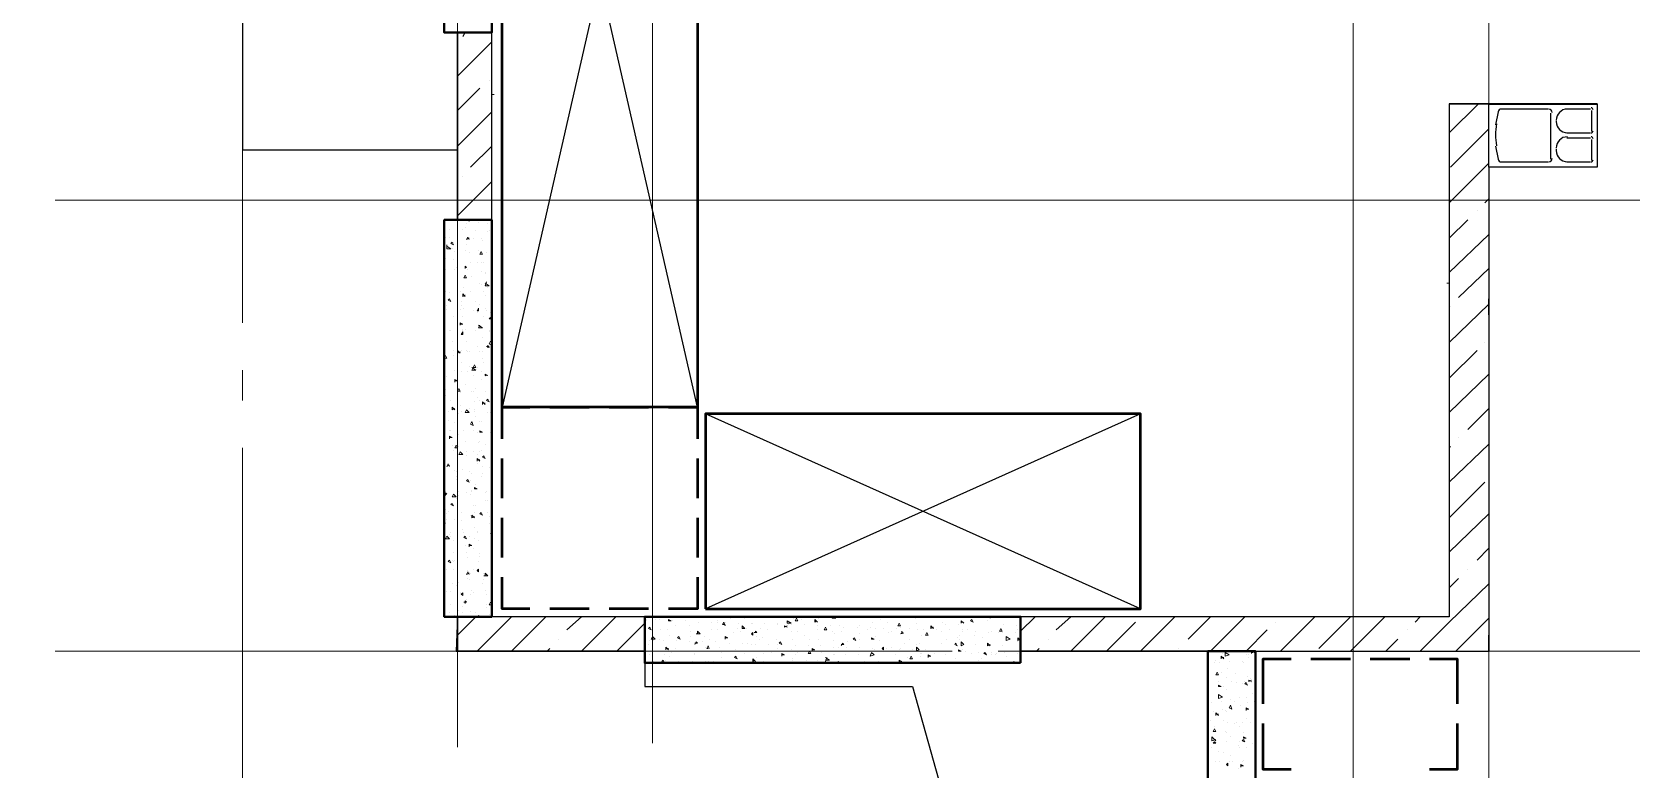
# Model space of a CAD drawing. Header units: millimetres. Extents: x 2279 to 5236, y 896 to 2828.
# Drawn here: x 4440.4 to 4491.7, y 1777.6 to 1801.3 of the extents above; entities that cross this region are included whole.
import ezdxf

# ---------------------------------------------------------------- set-up
doc = ezdxf.new("R2010")
doc.units = ezdxf.units.MM
for name, color, linetype in [('PDF _!!ОСНОВНАЯ', 7, 'Continuous'), ('PDF _!!ТОНКАЯ', 7, 'Continuous'), ('PDF _0', 7, 'Continuous'), ('PDF _2020-02-11_АР_Секция_1 - План этажа - Уровень 2$0$A-WALL-FNSH', 7, 'Continuous'), ('PDF _2020-02-11_АР_Секция_1 - План этажа - Уровень 2$0$S-COLS', 7, 'Continuous'), ('PDF _СПДС_СТЕНЫ', 7, 'Continuous')]:
    doc.layers.add(name, color=color, linetype=linetype)

msp = doc.modelspace()

# ---------------------------------------------------------------- linework, layer by layer
at = {"layer": 'PDF _!!ОСНОВНАЯ', "lineweight": 50}
for points in [[(4461.721, 1816.751), (4461.721, 1789.234), (4455.456, 1789.234), (4455.456, 1816.751)], [(4461.975, 1782.757), (4475.946, 1782.757), (4475.946, 1789.022), (4461.975, 1789.022)]]:
    msp.add_lwpolyline(points, close=True, dxfattribs=at)
for points in [[(4455.456, 1788.218), (4455.456, 1789.234), (4456.345, 1789.234)], [(4456.98, 1789.234), (4458.25, 1789.234)], [(4458.885, 1789.234), (4460.155, 1789.234)], [(4460.79, 1789.234), (4461.721, 1789.234), (4461.721, 1788.218)], [(4455.456, 1786.313), (4455.456, 1787.583)], [(4461.721, 1787.583), (4461.721, 1786.313)], [(4455.456, 1784.408), (4455.456, 1785.678)], [(4461.721, 1785.678), (4461.721, 1784.408)], [(4456.345, 1782.757), (4455.456, 1782.757), (4455.456, 1783.773)], [(4461.721, 1783.773), (4461.721, 1782.757), (4460.79, 1782.757)], [(4458.25, 1782.757), (4456.98, 1782.757)], [(4460.155, 1782.757), (4458.885, 1782.757)], [(4479.883, 1779.708), (4479.883, 1781.148), (4480.772, 1781.148)], [(4481.407, 1781.148), (4482.677, 1781.148)], [(4483.312, 1781.148), (4484.582, 1781.148)], [(4485.217, 1781.148), (4486.106, 1781.148), (4486.106, 1779.708)], [(4480.772, 1777.592), (4479.883, 1777.592), (4479.883, 1779.073)], [(4486.106, 1779.073), (4486.106, 1777.592), (4485.217, 1777.592)]]:
    msp.add_lwpolyline(points, dxfattribs=at)
at = {"layer": 'PDF _!!ТОНКАЯ', "lineweight": 20}
for points in [[(4454.016, 1778.311), (4454.016, 1783.307), (4454.016, 1795.88), (4454.016, 1815.481), (4454.016, 1829.579)], [(4460.282, 1778.438), (4460.282, 1783.434), (4460.282, 1795.88), (4460.282, 1815.481), (4460.282, 1829.579)], [(4482.762, 1757.44), (4482.762, 1762.436), (4482.762, 1762.521), (4482.762, 1781.402), (4482.762, 1795.88), (4482.762, 1815.481), (4482.762, 1829.579)], [(4487.122, 1759.303), (4487.122, 1764.299), (4487.122, 1781.402), (4487.122, 1795.88), (4487.122, 1815.481), (4487.122, 1829.579)], [(4447.116, 1791.943), (4447.116, 1811.925)], [(4454.016, 1799.86), (4455.117, 1800.96)], [(4454.186, 1801.13), (4454.271, 1801.257)], [(4454.016, 1798.759), (4454.736, 1799.479)], [(4455.033, 1799.733), (4455.033, 1799.733)], [(4485.852, 1798.039), (4486.784, 1798.971)], [(4454.016, 1797.616), (4455.117, 1798.717)], [(4485.895, 1796.939), (4487.122, 1798.166)], [(4454.44, 1796.939), (4455.117, 1797.616)], [(4485.852, 1795.796), (4487.122, 1797.066)], [(4454.016, 1795.372), (4455.117, 1796.473)], [(4454.186, 1796.642), (4454.186, 1796.642)], [(4541.395, 1795.88), (4536.4, 1795.88), (4530.177, 1795.88), (4508.374, 1795.88), (4500.5, 1795.88), (4493.007, 1795.88), (4488.646, 1795.88), (4466.167, 1795.88), (4459.901, 1795.88), (4455.117, 1795.88), (4441.104, 1795.88)], [(4486.995, 1795.796), (4487.122, 1795.923)], [(4486.741, 1795.542), (4486.741, 1795.542)], [(4455.033, 1795.245), (4455.033, 1795.245)], [(4485.852, 1794.653), (4486.445, 1795.245)], [(4485.852, 1793.552), (4487.122, 1794.78)], [(4486.149, 1792.748), (4487.122, 1793.679)], [(4485.852, 1791.308), (4487.122, 1792.536)], [(4485.895, 1792.451), (4485.895, 1792.451)], [(4486.995, 1791.308), (4486.995, 1791.308)], [(4485.852, 1790.165), (4486.741, 1791.054)], [(4447.116, 1789.445), (4447.116, 1790.419)], [(4485.852, 1789.064), (4487.122, 1790.292)], [(4486.445, 1788.514), (4487.122, 1789.191)], [(4486.149, 1788.26), (4486.149, 1788.26)], [(4447.116, 1767.939), (4447.116, 1787.921)], [(4485.852, 1786.821), (4487.122, 1788.048)], [(4485.852, 1787.921), (4485.895, 1787.964)], [(4485.852, 1785.678), (4486.995, 1786.821)], [(4485.852, 1784.577), (4487.122, 1785.805)], [(4486.741, 1784.323), (4487.122, 1784.704)], [(4486.445, 1784.027), (4486.445, 1784.027)], [(4484.921, 1781.402), (4485.852, 1782.333), (4487.122, 1783.561)], [(4485.852, 1783.434), (4486.149, 1783.73)], [(4454.016, 1781.91), (4454.609, 1782.503)], [(4454.652, 1781.402), (4455.752, 1782.503)], [(4455.752, 1781.402), (4456.853, 1782.503)], [(4457.53, 1782.079), (4457.996, 1782.503)], [(4457.996, 1781.402), (4459.097, 1782.503)], [(4472.093, 1782.037), (4472.559, 1782.503)], [(4473.236, 1782.079), (4473.702, 1782.503)], [(4473.702, 1781.402), (4474.803, 1782.503)], [(4475.946, 1781.402), (4477.047, 1782.503)], [(4477.47, 1781.783), (4478.19, 1782.503)], [(4478.19, 1781.402), (4479.29, 1782.503)], [(4480.433, 1781.402), (4481.534, 1782.503)], [(4481.661, 1781.487), (4482.677, 1782.503)], [(4482.677, 1781.402), (4483.778, 1782.503)], [(4484.751, 1782.333), (4484.921, 1782.503)], [(4486.064, 1781.402), (4487.122, 1782.46)], [(4459.139, 1781.402), (4460.028, 1782.291)], [(4474.845, 1781.402), (4475.777, 1782.333)], [(4479.333, 1781.402), (4480.01, 1782.079)], [(4480.264, 1782.333), (4480.264, 1782.333)], [(4484.497, 1782.079), (4484.497, 1782.079)], [(4469.892, 1781.402), (4455.117, 1781.402), (4441.104, 1781.402)], [(4456.895, 1781.402), (4456.98, 1781.487)], [(4457.276, 1781.783), (4457.276, 1781.783)], [(4472.39, 1781.402), (4471.374, 1781.402)], [(4472.601, 1781.402), (4472.686, 1781.487)], [(4472.982, 1781.783), (4472.982, 1781.783)], [(4541.395, 1781.402), (4536.4, 1781.402), (4530.177, 1781.402), (4508.374, 1781.402), (4500.5, 1781.402), (4493.007, 1781.402), (4488.646, 1781.402), (4473.871, 1781.402)], [(4477.174, 1781.487), (4477.174, 1781.487)], [(4483.82, 1781.402), (4484.201, 1781.783)]]:
    msp.add_lwpolyline(points, dxfattribs=at)
at = {"layer": 'PDF _!!ТОНКАЯ', "lineweight": 25}
for points in [[(4461.721, 1816.751), (4455.456, 1789.234)], [(4461.721, 1789.234), (4455.456, 1816.751)], [(4447.116, 1815.481), (4447.116, 1797.489), (4454.016, 1797.489), (4454.016, 1795.245), (4453.593, 1795.245), (4453.593, 1782.503), (4454.016, 1782.503), (4453.974, 1781.402), (4460.028, 1781.402), (4460.028, 1780.259), (4468.622, 1780.259), (4473.363, 1763.367), (4478.105, 1763.367), (4478.105, 1762.986), (4478.571, 1762.986), (4480.179, 1759.134), (4531.235, 1780.301)], [(4454.016, 1795.245), (4454.016, 1801.257)], [(4455.117, 1799.352), (4455.117, 1799.86)], [(4485.852, 1798.971), (4487.122, 1798.971), (4485.852, 1798.971), (4485.852, 1782.503), (4472.093, 1782.503), (4472.093, 1781.402), (4487.122, 1781.402)], [(4490.594, 1798.971), (4490.594, 1796.939), (4487.122, 1796.939), (4487.122, 1798.971)], [(4489.027, 1798.801), (4487.503, 1798.801)], [(4489.112, 1797.193), (4489.112, 1798.674)], [(4489.281, 1798.42), (4489.281, 1798.378)], [(4490.382, 1798.801), (4489.62, 1798.801)], [(4490.424, 1798.082), (4490.424, 1798.759)], [(4489.62, 1798.039), (4490.382, 1798.039)], [(4490.382, 1797.87), (4489.62, 1797.87)], [(4489.281, 1797.531), (4489.281, 1797.447)], [(4490.424, 1797.15), (4490.424, 1797.828)], [(4487.122, 1796.939), (4487.122, 1781.402), (4487.122, 1781.91)], [(4487.503, 1797.108), (4489.027, 1797.108)], [(4489.62, 1797.108), (4490.382, 1797.108)], [(4485.852, 1793.086), (4485.852, 1792.621)], [(4487.122, 1792.197), (4487.122, 1792.705)], [(4475.946, 1789.022), (4461.975, 1782.757)], [(4475.946, 1782.757), (4461.975, 1789.022)], [(4460.028, 1781.402), (4454.016, 1781.402), (4454.016, 1782.503)], [(4477.343, 1782.503), (4476.877, 1782.503)], [(4479.629, 1781.402), (4478.105, 1781.402), (4472.093, 1781.402)]]:
    msp.add_lwpolyline(points, dxfattribs=at)
for points in [[(4454.016, 1801.257), (4454.016, 1795.245), (4455.117, 1795.245), (4455.117, 1801.257)], [(4460.028, 1782.503), (4454.016, 1782.503), (4454.016, 1781.402), (4460.028, 1781.402)]]:
    msp.add_lwpolyline(points, close=True, dxfattribs=at)
for points in [[(4487.524, 1798.801, 0.363982), (4487.419, 1798.717), (4487.334, 1798.293)], [(4487.334, 1797.616), (4487.419, 1797.193, 0.363982), (4487.524, 1797.108)]]:
    msp.add_lwpolyline(points, format="xyb", dxfattribs=at)
for centre, radius, start, end in [((4489.048, 1798.696), 0.106, 0.0001, 89.9999), ((4489.641, 1798.442), 0.36, 90, 180), ((4489.641, 1798.399), 0.36, 180, 270), ((4490.403, 1798.78), 0.0635, 359.9999, 90.0001), ((4489.345, 1797.976), 2.011, 170.0024, 189.9976), ((4489.641, 1797.553), 0.36, 90, 180), ((4490.403, 1798.103), 0.0635, 269.9999, 0.0001), ((4490.403, 1797.849), 0.0635, 359.9999, 90.0001), ((4489.641, 1797.468), 0.36, 180, 270), ((4489.048, 1797.214), 0.106, 270.0001, 359.9999), ((4490.403, 1797.172), 0.0635, 269.9999, 0.0001)]:
    msp.add_arc(centre, radius, start, end, dxfattribs=at)
at = {"layer": 'PDF _0', "lineweight": 20}
msp.add_lwpolyline([(4488.01, 1939.323, 0.279769), (4426.921, 1746.34, 0.279819), (4569.93, 1603.107, 0.279869), (4762.953, 1663.951)], format="xyb", dxfattribs=at)
at = {"layer": 'PDF _2020-02-11_АР_Секция_1 - План этажа - Уровень 2$0$A-WALL-FNSH', "lineweight": 9}
for points in [[(4455.117, 1799.86), (4455.117, 1799.944)], [(4455.202, 1799.267), (4455.117, 1799.267), (4455.117, 1799.352)], [(4485.852, 1793.086), (4485.852, 1793.213), (4485.768, 1793.213)], [(4487.122, 1792.705), (4487.122, 1792.79)], [(4485.852, 1792.621), (4485.852, 1792.494)], [(4487.122, 1792.113), (4487.122, 1792.197)], [(4455.202, 1782.503), (4455.117, 1782.503), (4455.117, 1782.587)], [(4476.877, 1782.503), (4476.75, 1782.503)], [(4485.852, 1782.587), (4485.852, 1782.503), (4477.47, 1782.503), (4477.343, 1782.503)], [(4487.122, 1781.91), (4487.122, 1781.995)], [(4479.629, 1781.317), (4479.629, 1781.402), (4487.122, 1781.402)]]:
    msp.add_lwpolyline(points, dxfattribs=at)
at = {"layer": 'PDF _2020-02-11_АР_Секция_1 - План этажа - Уровень 2$0$S-COLS', "lineweight": 35}
msp.add_lwpolyline([(4487.122, 1798.971), (4490.594, 1798.971)], dxfattribs=at)
at = {"layer": 'PDF _СПДС_СТЕНЫ', "lineweight": 40}
for points in [[(4453.593, 1816.751), (4455.117, 1816.751), (4455.117, 1815.481), (4455.117, 1801.257), (4453.593, 1801.257)], [(4455.117, 1795.245), (4455.117, 1782.503), (4453.593, 1782.503), (4453.593, 1795.245)], [(4472.093, 1781.021), (4460.028, 1781.021), (4460.028, 1782.503), (4472.093, 1782.503)], [(4478.105, 1762.986), (4478.105, 1781.402), (4479.629, 1781.402), (4479.629, 1762.986)]]:
    msp.add_lwpolyline(points, close=True, dxfattribs=at)
at = {"layer": 'PDF _СПДС_СТЕНЫ', "lineweight": 20}
for points in [[(4453.762, 1794.949), (4453.762, 1794.949)], [(4454.186, 1794.949), (4454.186, 1794.949)], [(4454.271, 1794.991), (4454.271, 1794.991)], [(4454.398, 1795.245), (4454.398, 1795.203), (4454.313, 1795.245), (4454.355, 1795.245)], [(4454.313, 1795.118), (4454.313, 1795.118)], [(4454.609, 1794.907), (4454.609, 1794.907)], [(4454.694, 1795.161), (4454.694, 1795.161)], [(4454.99, 1795.118), (4454.99, 1795.118)], [(4454.99, 1794.864), (4454.99, 1794.864)], [(4455.033, 1794.907), (4455.033, 1794.907)], [(4453.635, 1794.695), (4453.635, 1794.695)], [(4453.678, 1794.399), (4453.805, 1794.314), (4453.678, 1794.314), (4453.678, 1794.441)], [(4453.762, 1794.695), (4453.762, 1794.695)], [(4453.847, 1794.314), (4453.847, 1794.314)], [(4453.889, 1794.526), (4453.889, 1794.526)], [(4454.271, 1794.272), (4454.271, 1794.272)], [(4454.398, 1794.653), (4454.313, 1794.61), (4454.355, 1794.695), (4454.398, 1794.61)], [(4454.313, 1794.441), (4454.313, 1794.441)], [(4454.525, 1794.653), (4454.525, 1794.653)], [(4454.694, 1794.272), (4454.694, 1794.272)], [(4454.779, 1794.653), (4454.779, 1794.653)], [(4454.821, 1794.568), (4454.821, 1794.568)], [(4455.117, 1794.399), (4455.117, 1794.399)], [(4455.117, 1794.272), (4455.117, 1794.272)], [(4453.635, 1794.018), (4453.635, 1794.018)], [(4453.889, 1793.975), (4453.889, 1793.975)], [(4453.932, 1794.229), (4453.932, 1794.229)], [(4454.271, 1793.679), (4454.271, 1793.764), (4454.313, 1793.721), (4454.271, 1793.721)], [(4454.271, 1793.764), (4454.271, 1793.764)], [(4454.398, 1794.187), (4454.398, 1794.187)], [(4454.44, 1793.891), (4454.44, 1793.891)], [(4454.652, 1793.891), (4454.652, 1793.891)], [(4454.779, 1793.891), (4454.779, 1793.891)], [(4454.863, 1793.891), (4454.863, 1793.891)], [(4454.948, 1794.187), (4454.948, 1794.187)], [(4453.635, 1793.637), (4453.635, 1793.637)], [(4453.932, 1793.637), (4453.932, 1793.637)], [(4453.974, 1793.721), (4453.974, 1793.721)], [(4454.016, 1793.213), (4454.016, 1793.213)], [(4454.355, 1793.637), (4454.355, 1793.637)], [(4454.482, 1793.425), (4454.482, 1793.425)], [(4454.736, 1793.213), (4454.736, 1793.213)], [(4454.779, 1793.594), (4454.779, 1793.594)], [(4454.906, 1793.552), (4454.906, 1793.552)], [(4454.906, 1793.51), (4454.906, 1793.51)], [(4454.906, 1793.213), (4455.033, 1793.129), (4454.906, 1793.129), (4454.948, 1793.256)], [(4453.635, 1792.959), (4453.635, 1792.959)], [(4453.762, 1792.917), (4453.762, 1792.917)], [(4454.016, 1793.002), (4454.016, 1793.002)], [(4454.101, 1792.959), (4454.101, 1792.959)], [(4454.271, 1792.832), (4454.186, 1792.79), (4454.186, 1792.875), (4454.271, 1792.79)], [(4454.228, 1793.086), (4454.228, 1793.086)], [(4454.44, 1792.959), (4454.44, 1792.959)], [(4454.779, 1793.171), (4454.779, 1793.171)], [(4454.863, 1792.959), (4454.863, 1792.959)], [(4454.906, 1792.832), (4454.906, 1792.832)], [(4454.99, 1793.086), (4454.99, 1793.086)], [(4453.678, 1792.494), (4453.678, 1792.494)], [(4453.678, 1792.367), (4453.678, 1792.367)], [(4454.101, 1792.367), (4454.101, 1792.367)], [(4454.143, 1792.621), (4454.143, 1792.621)], [(4454.143, 1792.494), (4454.143, 1792.494)], [(4454.228, 1792.409), (4454.228, 1792.409)], [(4454.525, 1792.324), (4454.525, 1792.324)], [(4454.609, 1792.621), (4454.609, 1792.621)], [(4454.652, 1792.282), (4454.652, 1792.282)], [(4454.736, 1792.536), (4454.736, 1792.536)], [(4454.906, 1792.409), (4454.906, 1792.409)], [(4454.948, 1792.324), (4454.948, 1792.324)], [(4455.075, 1792.282), (4455.075, 1792.282)], [(4453.762, 1791.689), (4453.762, 1791.689)], [(4453.805, 1791.689), (4453.805, 1791.689)], [(4453.889, 1792.155), (4453.889, 1792.155)], [(4454.101, 1791.859), (4454.101, 1791.943), (4454.186, 1791.901), (4454.101, 1791.901)], [(4454.186, 1792.155), (4454.186, 1792.155)], [(4454.186, 1791.731), (4454.186, 1791.731)], [(4454.186, 1791.689), (4454.186, 1791.689)], [(4454.271, 1791.731), (4454.271, 1791.731)], [(4454.609, 1791.689), (4454.609, 1791.689)], [(4454.694, 1791.859), (4454.821, 1791.774), (4454.694, 1791.774), (4454.736, 1791.859)], [(4454.694, 1791.859), (4454.694, 1791.859)], [(4454.694, 1791.816), (4454.694, 1791.816)], [(4454.863, 1792.155), (4454.863, 1792.155)], [(4455.033, 1791.689), (4455.033, 1791.689)], [(4453.847, 1791.35), (4453.847, 1791.35)], [(4454.016, 1791.435), (4454.016, 1791.435)], [(4454.313, 1791.35), (4454.313, 1791.35)], [(4454.652, 1791.181), (4454.652, 1791.181)], [(4454.821, 1791.477), (4454.821, 1791.477)], [(4454.948, 1791.181), (4455.033, 1791.181)], [(4454.99, 1791.139), (4454.99, 1791.223), (4455.033, 1791.139)], [(4455.033, 1791.647), (4455.033, 1791.647)], [(4455.117, 1791.223), (4455.033, 1791.266), (4455.075, 1791.35), (4455.117, 1791.266)], [(4453.593, 1790.842), (4453.635, 1790.885), (4453.678, 1790.8), (4453.593, 1790.8)], [(4453.889, 1791.054), (4453.889, 1791.054)], [(4453.889, 1790.885), (4453.889, 1790.885)], [(4454.101, 1791.012), (4454.016, 1790.969), (4454.016, 1791.054), (4454.101, 1790.969)], [(4454.143, 1791.054), (4454.143, 1791.054)], [(4454.143, 1790.673), (4454.143, 1790.673)], [(4454.313, 1791.054), (4454.313, 1791.054)], [(4454.355, 1791.012), (4454.355, 1791.012)], [(4454.398, 1791.012), (4454.398, 1791.012)], [(4454.736, 1791.012), (4454.736, 1791.012)], [(4454.821, 1791.012), (4454.821, 1791.012)], [(4454.821, 1790.8), (4454.821, 1790.8)], [(4454.863, 1790.673), (4454.863, 1790.673)], [(4453.678, 1790.207), (4453.678, 1790.207)], [(4453.932, 1790.419), (4453.932, 1790.419)], [(4454.143, 1790.377), (4454.143, 1790.377)], [(4454.355, 1790.377), (4454.355, 1790.377)], [(4454.398, 1790.546), (4454.398, 1790.546)], [(4454.482, 1790.504), (4454.609, 1790.419), (4454.482, 1790.419), (4454.525, 1790.504), (4454.609, 1790.504), (4454.567, 1790.588), (4454.525, 1790.504)], [(4454.525, 1790.25), (4454.525, 1790.25)], [(4454.652, 1790.504), (4454.652, 1790.504)], [(4454.779, 1790.377), (4454.779, 1790.377)], [(4454.948, 1790.25), (4454.906, 1790.25), (4454.906, 1790.292), (4454.99, 1790.25)], [(4454.906, 1790.207), (4454.906, 1790.207)], [(4453.635, 1789.784), (4453.635, 1789.784)], [(4453.932, 1790.038), (4453.932, 1790.123), (4454.016, 1790.08), (4453.932, 1790.08)], [(4454.016, 1790.08), (4454.016, 1790.08)], [(4454.059, 1789.742), (4454.059, 1789.742)], [(4454.059, 1789.742), (4454.059, 1789.742)], [(4454.101, 1789.699), (4454.101, 1789.699)], [(4454.271, 1789.953), (4454.271, 1789.953)], [(4454.482, 1789.742), (4454.482, 1789.742)], [(4454.525, 1789.742), (4454.525, 1789.742)], [(4454.609, 1789.826), (4454.609, 1789.826)], [(4454.779, 1790.123), (4454.779, 1790.123)], [(4454.906, 1789.742), (4454.906, 1789.742)], [(4453.635, 1789.615), (4453.635, 1789.615)], [(4453.72, 1789.107), (4453.72, 1789.107)], [(4453.805, 1789.445), (4453.805, 1789.445)], [(4453.932, 1789.191), (4453.847, 1789.149), (4453.847, 1789.234), (4453.932, 1789.149)], [(4454.101, 1789.276), (4454.101, 1789.276)], [(4454.143, 1789.107), (4454.143, 1789.107)], [(4454.398, 1789.191), (4454.398, 1789.191)], [(4454.567, 1789.403), (4454.567, 1789.403)], [(4454.567, 1789.149), (4454.567, 1789.149)], [(4454.567, 1789.107), (4454.567, 1789.107)], [(4454.652, 1789.53), (4454.652, 1789.53)], [(4454.736, 1789.445), (4454.736, 1789.445)], [(4454.821, 1789.318), (4454.821, 1789.403), (4454.906, 1789.318)], [(4454.821, 1789.361), (4454.906, 1789.361)], [(4455.033, 1789.403), (4455.033, 1789.403)], [(4453.72, 1788.81), (4453.72, 1788.81)], [(4453.932, 1788.726), (4453.932, 1788.726)], [(4454.059, 1789.022), (4454.059, 1789.022)], [(4454.609, 1788.937), (4454.609, 1788.937)], [(4454.736, 1788.768), (4454.736, 1788.768)], [(4454.779, 1788.768), (4454.779, 1788.768)], [(4454.99, 1789.064), (4454.99, 1789.064)], [(4455.075, 1789.064), (4455.075, 1789.064)], [(4453.762, 1788.472), (4453.762, 1788.472)], [(4453.762, 1788.218), (4453.762, 1788.302), (4453.847, 1788.26), (4453.762, 1788.26)], [(4453.805, 1788.472), (4453.805, 1788.472)], [(4454.059, 1788.345), (4454.059, 1788.345)], [(4454.228, 1788.472), (4454.228, 1788.472)], [(4454.228, 1788.472), (4454.228, 1788.472)], [(4454.271, 1788.133), (4454.271, 1788.133)], [(4454.525, 1788.472), (4454.525, 1788.472)], [(4454.525, 1788.472), (4454.525, 1788.472)], [(4454.652, 1788.429), (4454.652, 1788.429)], [(4454.694, 1788.091), (4454.694, 1788.091)], [(4454.736, 1788.133), (4454.736, 1788.133)], [(4455.075, 1788.429), (4455.075, 1788.429)], [(4453.847, 1788.006), (4453.847, 1788.006)], [(4453.889, 1787.837), (4453.889, 1787.837)], [(4454.016, 1787.667), (4454.016, 1787.667)], [(4454.059, 1787.964), (4454.059, 1787.964)], [(4454.313, 1787.794), (4454.313, 1787.794)], [(4454.313, 1787.667), (4454.313, 1787.667)], [(4454.525, 1787.794), (4454.525, 1787.794)], [(4454.652, 1787.71), (4454.652, 1787.71)], [(4454.652, 1787.498), (4454.652, 1787.583), (4454.736, 1787.498)], [(4454.736, 1787.794), (4454.736, 1787.794)], [(4454.779, 1787.837), (4454.779, 1787.837)], [(4454.906, 1788.048), (4454.906, 1788.048)], [(4453.762, 1787.371), (4453.678, 1787.329), (4453.72, 1787.413), (4453.762, 1787.329)], [(4453.932, 1787.202), (4453.932, 1787.202)], [(4453.974, 1787.159), (4453.974, 1787.159)], [(4454.186, 1787.244), (4454.186, 1787.244)], [(4454.398, 1787.159), (4454.398, 1787.159)], [(4454.482, 1787.117), (4454.482, 1787.117)], [(4454.652, 1787.54), (4454.736, 1787.54)], [(4454.652, 1787.413), (4454.652, 1787.413)], [(4454.821, 1787.329), (4454.821, 1787.329)], [(4454.821, 1787.117), (4454.821, 1787.117)], [(4455.033, 1787.286), (4455.033, 1787.286)], [(4453.974, 1786.99), (4453.974, 1786.99)], [(4453.974, 1786.905), (4453.974, 1786.905)], [(4454.44, 1786.863), (4454.44, 1786.863)], [(4454.482, 1786.567), (4454.482, 1786.567)], [(4454.609, 1786.736), (4454.609, 1786.736)], [(4454.779, 1786.99), (4454.779, 1786.99)], [(4453.635, 1786.397), (4453.635, 1786.482), (4453.678, 1786.44), (4453.593, 1786.44)], [(4453.635, 1786.524), (4453.635, 1786.524)], [(4453.974, 1786.313), (4453.974, 1786.313)], [(4454.059, 1786.524), (4454.059, 1786.524)], [(4454.059, 1786.397), (4454.059, 1786.397)], [(4454.313, 1786.482), (4454.313, 1786.482)], [(4454.44, 1786.44), (4454.44, 1786.44)], [(4454.482, 1786.524), (4454.482, 1786.524)], [(4454.525, 1786.059), (4454.525, 1786.059)], [(4454.609, 1786.059), (4454.609, 1786.059)], [(4454.906, 1786.482), (4454.906, 1786.482)], [(4454.906, 1786.228), (4454.906, 1786.228)], [(4454.948, 1786.524), (4454.948, 1786.524)], [(4454.99, 1786.228), (4454.99, 1786.228)], [(4453.635, 1785.932), (4453.635, 1785.932)], [(4453.678, 1785.805), (4453.678, 1785.805)], [(4453.678, 1785.635), (4453.678, 1785.635)], [(4453.72, 1785.889), (4453.72, 1785.889)], [(4453.932, 1785.635), (4453.932, 1785.635)], [(4454.143, 1785.847), (4454.143, 1785.847)], [(4454.143, 1785.593), (4454.143, 1785.593)], [(4454.44, 1785.762), (4454.44, 1785.762)], [(4454.44, 1785.762), (4454.44, 1785.762)], [(4454.567, 1785.72), (4454.482, 1785.678), (4454.482, 1785.762), (4454.567, 1785.678)], [(4454.567, 1785.847), (4454.567, 1785.847)], [(4454.99, 1785.847), (4454.99, 1785.847)], [(4455.033, 1785.72), (4455.033, 1785.72)], [(4453.593, 1785.508), (4453.635, 1785.508)], [(4453.762, 1785.127), (4453.762, 1785.127)], [(4453.805, 1785.212), (4453.805, 1785.212)], [(4453.805, 1785.085), (4453.805, 1785.085)], [(4454.186, 1785.297), (4454.186, 1785.297)], [(4454.228, 1785.212), (4454.228, 1785.212)], [(4454.398, 1785.085), (4454.398, 1785.085)], [(4454.567, 1785.381), (4454.567, 1785.381)], [(4454.567, 1785), (4454.567, 1785)], [(4454.652, 1785.254), (4454.652, 1785.254)], [(4454.652, 1785.212), (4454.652, 1785.212)], [(4455.033, 1785.508), (4455.033, 1785.508)], [(4455.075, 1785.17), (4455.117, 1785.17), (4455.117, 1785.254)], [(4455.075, 1785.17), (4455.075, 1785.17)], [(4455.117, 1785.254), (4455.117, 1785.254)], [(4453.889, 1784.958), (4453.889, 1784.958)], [(4453.889, 1784.577), (4453.889, 1784.577)], [(4454.271, 1784.789), (4454.271, 1784.789)], [(4454.313, 1784.577), (4454.313, 1784.577)], [(4454.398, 1784.746), (4454.398, 1784.831), (4454.482, 1784.789), (4454.398, 1784.789)], [(4454.525, 1784.704), (4454.525, 1784.704)], [(4454.694, 1784.958), (4454.694, 1784.958)], [(4454.736, 1784.535), (4454.736, 1784.535)], [(4453.678, 1784.027), (4453.678, 1784.027)], [(4453.847, 1784.323), (4453.847, 1784.323)], [(4453.889, 1784.281), (4453.889, 1784.281)], [(4453.889, 1784.027), (4453.889, 1784.027)], [(4453.932, 1784.323), (4453.932, 1784.323)], [(4454.355, 1784.408), (4454.355, 1784.408)], [(4454.355, 1783.984), (4454.355, 1783.984)], [(4454.525, 1784.027), (4454.525, 1784.027)], [(4454.694, 1784.281), (4454.694, 1784.281)], [(4454.736, 1784.45), (4454.736, 1784.45)], [(4453.847, 1783.561), (4453.847, 1783.561)], [(4453.974, 1783.519), (4453.974, 1783.519)], [(4454.016, 1783.942), (4454.016, 1783.942)], [(4454.059, 1783.603), (4454.059, 1783.603)], [(4454.398, 1783.9), (4454.313, 1783.857), (4454.355, 1783.942), (4454.398, 1783.857)], [(4454.355, 1783.73), (4454.355, 1783.73)], [(4454.398, 1783.688), (4454.398, 1783.688)], [(4454.44, 1783.9), (4454.44, 1783.9)], [(4454.821, 1783.561), (4454.821, 1783.561)], [(4454.906, 1783.815), (4454.906, 1783.9), (4454.99, 1783.815), (4454.863, 1783.815)], [(4454.863, 1783.9), (4454.863, 1783.9)], [(4454.863, 1783.688), (4454.863, 1783.688)], [(4453.678, 1783.307), (4453.678, 1783.307)], [(4453.805, 1783.307), (4453.805, 1783.307)], [(4454.101, 1783.265), (4454.101, 1783.265)], [(4454.271, 1782.926), (4454.271, 1783.011), (4454.313, 1782.968), (4454.228, 1782.968)], [(4454.313, 1783.053), (4454.313, 1783.053)], [(4454.44, 1783.222), (4454.44, 1783.222)], [(4454.482, 1783.349), (4454.482, 1783.349)], [(4454.525, 1783.265), (4454.525, 1783.265)], [(4454.906, 1783.349), (4454.906, 1783.349)], [(4454.948, 1783.222), (4454.948, 1783.222)], [(4453.678, 1782.503), (4453.635, 1782.503)], [(4453.678, 1782.503), (4453.678, 1782.503)], [(4453.762, 1782.63), (4453.762, 1782.63)], [(4453.805, 1782.884), (4453.805, 1782.884)], [(4453.932, 1782.545), (4453.932, 1782.545)], [(4454.059, 1782.714), (4454.059, 1782.714)], [(4454.186, 1782.841), (4454.186, 1782.841)], [(4454.186, 1782.63), (4454.186, 1782.63)], [(4454.44, 1782.672), (4454.44, 1782.672)], [(4454.609, 1782.63), (4454.609, 1782.63)], [(4454.694, 1782.503), (4454.694, 1782.545), (4454.736, 1782.503)], [(4454.948, 1782.884), (4454.948, 1782.884)], [(4454.948, 1782.799), (4454.948, 1782.799)], [(4455.033, 1782.587), (4455.033, 1782.587)], [(4462.78, 1782.46), (4462.78, 1782.46)], [(4463.245, 1782.46), (4463.245, 1782.46)], [(4464.812, 1782.46), (4464.812, 1782.46)], [(4465.616, 1782.46), (4465.616, 1782.46)], [(4466.124, 1782.503), (4466.167, 1782.46), (4466.04, 1782.46), (4466.04, 1782.503)], [(4468.707, 1782.46), (4468.707, 1782.46)], [(4470.061, 1782.503), (4470.061, 1782.503)], [(4471.162, 1782.503), (4471.12, 1782.503), (4471.12, 1782.46)], [(4471.204, 1782.503), (4471.204, 1782.503)], [(4460.07, 1782.418), (4460.07, 1782.418)], [(4460.07, 1782.376), (4460.07, 1782.376)], [(4460.367, 1782.418), (4460.367, 1782.418)], [(4460.494, 1782.418), (4460.494, 1782.418)], [(4460.536, 1782.079), (4460.536, 1782.079)], [(4460.748, 1782.079), (4460.748, 1782.079)], [(4460.917, 1782.376), (4460.917, 1782.376)], [(4461.002, 1782.206), (4461.002, 1782.206)], [(4461.002, 1782.206), (4461.002, 1782.206)], [(4461.34, 1782.376), (4461.34, 1782.376)], [(4461.467, 1782.206), (4461.467, 1782.206)], [(4461.51, 1782.037), (4461.51, 1782.037)], [(4461.721, 1781.952), (4461.721, 1782.037), (4461.806, 1781.952), (4461.679, 1781.952)], [(4461.679, 1781.952), (4461.679, 1781.952)], [(4461.764, 1782.333), (4461.764, 1782.333)], [(4462.187, 1782.333), (4462.187, 1782.333)], [(4462.187, 1782.079), (4462.187, 1782.079)], [(4462.356, 1782.376), (4462.356, 1782.376)], [(4462.356, 1782.333), (4462.356, 1782.333)], [(4462.356, 1782.079), (4462.356, 1782.079)], [(4462.61, 1782.249), (4462.526, 1782.249), (4462.568, 1782.333), (4462.61, 1782.206)], [(4462.61, 1782.333), (4462.61, 1782.333)], [(4462.864, 1781.995), (4462.864, 1781.995)], [(4462.991, 1782.122), (4462.991, 1782.122)], [(4463.034, 1782.291), (4463.034, 1782.291)], [(4463.118, 1782.037), (4463.118, 1782.037)], [(4463.288, 1782.122), (4463.288, 1782.122)], [(4463.457, 1782.291), (4463.457, 1782.291)], [(4463.499, 1782.291), (4463.499, 1782.291)], [(4463.584, 1781.995), (4463.584, 1782.037), (4463.626, 1781.995), (4463.542, 1781.995)], [(4463.753, 1782.122), (4463.753, 1782.122)], [(4463.88, 1782.291), (4463.88, 1782.291)], [(4463.965, 1782.079), (4463.965, 1782.079)], [(4464.304, 1782.291), (4464.304, 1782.291)], [(4464.304, 1782.249), (4464.304, 1782.249)], [(4464.6, 1782.206), (4464.516, 1782.164), (4464.516, 1782.206), (4464.6, 1782.164)], [(4464.643, 1782.249), (4464.643, 1782.249)], [(4464.727, 1782.249), (4464.727, 1782.249)], [(4464.727, 1782.037), (4464.727, 1782.037)], [(4464.939, 1782.037), (4464.939, 1782.037)], [(4465.066, 1782.418), (4465.066, 1782.418)], [(4465.151, 1782.249), (4465.151, 1782.249)], [(4465.532, 1782.376), (4465.489, 1782.333), (4465.489, 1782.418), (4465.574, 1782.333)], [(4465.532, 1782.376), (4465.532, 1782.376)], [(4465.574, 1782.206), (4465.574, 1782.206)], [(4465.574, 1782.079), (4465.574, 1782.079)], [(4465.574, 1782.079), (4465.574, 1782.079)], [(4465.997, 1782.206), (4465.997, 1782.206)], [(4466.04, 1782.037), (4466.04, 1782.037)], [(4466.124, 1781.952), (4466.124, 1781.952)], [(4466.294, 1782.206), (4466.294, 1782.206)], [(4466.336, 1782.037), (4466.336, 1782.037)], [(4466.421, 1782.164), (4466.421, 1782.164)], [(4466.844, 1782.164), (4466.844, 1782.164)], [(4466.929, 1782.206), (4466.929, 1782.206)], [(4466.929, 1781.952), (4466.929, 1781.952)], [(4467.183, 1782.079), (4467.183, 1782.079)], [(4467.267, 1782.164), (4467.267, 1782.164)], [(4467.352, 1782.333), (4467.352, 1782.333)], [(4467.437, 1782.122), (4467.437, 1782.122)], [(4467.606, 1782.418), (4467.606, 1782.418)], [(4467.691, 1782.122), (4467.691, 1782.122)], [(4467.818, 1782.333), (4467.818, 1782.333)], [(4467.86, 1781.995), (4467.86, 1781.995)], [(4467.945, 1782.037), (4467.945, 1782.037)], [(4468.114, 1782.122), (4468.114, 1782.122)], [(4468.241, 1782.164), (4468.241, 1782.164)], [(4468.241, 1781.952), (4468.326, 1781.995)], [(4468.283, 1781.952), (4468.283, 1782.037), (4468.326, 1781.952)], [(4468.326, 1781.995), (4468.326, 1781.995)], [(4468.537, 1782.122), (4468.537, 1782.122)], [(4468.749, 1782.291), (4468.749, 1782.291)], [(4468.791, 1782.079), (4468.791, 1782.079)], [(4468.961, 1782.079), (4468.961, 1782.079)], [(4469.299, 1782.164), (4469.215, 1782.122), (4469.215, 1782.206), (4469.299, 1782.122)], [(4469.215, 1782.122), (4469.215, 1782.122)], [(4469.384, 1782.079), (4469.384, 1782.079)], [(4469.553, 1782.037), (4469.553, 1782.037)], [(4469.596, 1782.333), (4469.596, 1782.333)], [(4469.68, 1782.249), (4469.68, 1782.249)], [(4469.807, 1782.079), (4469.807, 1782.079)], [(4470.104, 1782.249), (4470.104, 1782.249)], [(4470.188, 1782.291), (4470.188, 1782.376), (4470.273, 1782.291)], [(4470.188, 1782.333), (4470.231, 1782.333)], [(4470.231, 1782.079), (4470.231, 1782.079)], [(4470.231, 1782.037), (4470.231, 1782.037)], [(4470.4, 1782.079), (4470.4, 1782.079)], [(4470.654, 1782.037), (4470.654, 1782.037)], [(4471.035, 1782.376), (4471.035, 1782.376)], [(4471.077, 1781.995), (4471.077, 1781.995)], [(4471.162, 1782.037), (4471.162, 1782.037)], [(4471.374, 1781.995), (4471.374, 1781.995)], [(4471.501, 1782.037), (4471.501, 1782.037)], [(4471.501, 1781.995), (4471.501, 1781.995)], [(4471.543, 1782.249), (4471.543, 1782.249)], [(4471.924, 1781.995), (4471.924, 1781.995)], [(4471.966, 1782.206), (4471.966, 1782.206)], [(4472.009, 1782.079), (4472.009, 1782.079)], [(4460.155, 1781.614), (4460.155, 1781.614)], [(4460.197, 1781.741), (4460.197, 1781.741)], [(4460.324, 1781.741), (4460.324, 1781.741)], [(4460.494, 1781.783), (4460.494, 1781.783)], [(4460.621, 1781.741), (4460.621, 1781.741)], [(4460.705, 1781.444), (4460.705, 1781.529), (4460.79, 1781.444)], [(4460.705, 1781.487), (4460.79, 1781.487)], [(4460.832, 1781.91), (4460.832, 1781.91)], [(4461.002, 1781.487), (4461.002, 1781.487)], [(4461.044, 1781.741), (4461.044, 1781.741)], [(4461.044, 1781.741), (4461.044, 1781.741)], [(4461.467, 1781.698), (4461.467, 1781.698)], [(4461.51, 1781.868), (4461.51, 1781.868)], [(4461.552, 1781.402), (4461.552, 1781.402)], [(4461.637, 1781.614), (4461.679, 1781.698), (4461.721, 1781.656), (4461.637, 1781.656)], [(4461.891, 1781.698), (4461.891, 1781.698)], [(4461.933, 1781.868), (4461.933, 1781.868)], [(4461.975, 1781.529), (4461.975, 1781.529)], [(4462.06, 1781.487), (4462.018, 1781.487), (4462.06, 1781.571), (4462.102, 1781.487)], [(4462.102, 1781.783), (4462.102, 1781.783)], [(4462.145, 1781.402), (4462.145, 1781.402)], [(4462.314, 1781.698), (4462.314, 1781.698)], [(4462.314, 1781.698), (4462.314, 1781.698)], [(4462.441, 1781.529), (4462.441, 1781.529)], [(4462.61, 1781.783), (4462.61, 1781.868), (4462.695, 1781.825), (4462.61, 1781.825)], [(4462.737, 1781.656), (4462.737, 1781.656)], [(4462.949, 1781.444), (4462.949, 1781.444)], [(4463.161, 1781.656), (4463.161, 1781.656)], [(4463.33, 1781.656), (4463.33, 1781.656)], [(4463.457, 1781.614), (4463.457, 1781.614)], [(4463.584, 1781.614), (4463.584, 1781.614)], [(4463.626, 1781.868), (4463.626, 1781.868)], [(4463.711, 1781.783), (4463.711, 1781.783)], [(4463.796, 1781.825), (4463.796, 1781.825)], [(4464.007, 1781.614), (4464.007, 1781.614)], [(4464.261, 1781.783), (4464.261, 1781.783)], [(4464.304, 1781.614), (4464.304, 1781.614)], [(4464.304, 1781.487), (4464.304, 1781.487)], [(4464.431, 1781.614), (4464.431, 1781.614)], [(4464.727, 1781.444), (4464.727, 1781.444)], [(4464.77, 1781.783), (4464.77, 1781.783)], [(4464.854, 1781.571), (4464.854, 1781.571)], [(4465.151, 1781.91), (4465.151, 1781.91)], [(4465.278, 1781.571), (4465.278, 1781.571)], [(4465.32, 1781.783), (4465.32, 1781.783)], [(4465.405, 1781.402), (4465.405, 1781.487), (4465.489, 1781.444), (4465.405, 1781.444)], [(4465.616, 1781.783), (4465.616, 1781.783)], [(4465.659, 1781.571), (4465.659, 1781.571)], [(4465.659, 1781.571), (4465.659, 1781.571)], [(4466.082, 1781.741), (4466.082, 1781.741)], [(4466.082, 1781.529), (4466.082, 1781.529)], [(4466.251, 1781.529), (4466.251, 1781.529)], [(4466.336, 1781.571), (4466.378, 1781.656), (4466.421, 1781.614), (4466.336, 1781.614)], [(4466.505, 1781.529), (4466.505, 1781.529)], [(4466.548, 1781.698), (4466.548, 1781.698)], [(4466.59, 1781.402), (4466.59, 1781.402)], [(4466.929, 1781.783), (4466.929, 1781.783)], [(4466.929, 1781.529), (4466.929, 1781.529)], [(4467.056, 1781.402), (4467.056, 1781.402)], [(4467.352, 1781.487), (4467.352, 1781.487)], [(4467.394, 1781.444), (4467.394, 1781.444)], [(4467.437, 1781.868), (4467.437, 1781.868)], [(4467.564, 1781.741), (4467.564, 1781.741)], [(4467.775, 1781.487), (4467.775, 1781.487)], [(4467.945, 1781.529), (4467.945, 1781.529)], [(4468.199, 1781.444), (4468.199, 1781.444)], [(4468.241, 1781.487), (4468.241, 1781.487)], [(4468.368, 1781.656), (4468.368, 1781.656)], [(4468.537, 1781.783), (4468.537, 1781.783)], [(4468.622, 1781.444), (4468.622, 1781.444)], [(4468.749, 1781.402), (4468.749, 1781.529), (4468.834, 1781.444), (4468.707, 1781.402)], [(4468.749, 1781.614), (4468.749, 1781.614)], [(4468.834, 1781.656), (4468.834, 1781.656)], [(4468.918, 1781.91), (4468.918, 1781.91)], [(4469.045, 1781.444), (4469.045, 1781.444)], [(4469.469, 1781.402), (4469.469, 1781.402)], [(4469.553, 1781.656), (4469.553, 1781.656)], [(4469.723, 1781.783), (4469.723, 1781.783)], [(4469.892, 1781.402), (4469.892, 1781.402)], [(4470.061, 1781.825), (4470.061, 1781.825)], [(4470.146, 1781.91), (4470.146, 1781.91)], [(4470.146, 1781.783), (4470.146, 1781.783)], [(4470.188, 1781.402), (4470.188, 1781.402)], [(4470.231, 1781.444), (4470.231, 1781.444)], [(4470.315, 1781.402), (4470.315, 1781.402)], [(4470.612, 1781.91), (4470.612, 1781.91)], [(4470.654, 1781.614), (4470.654, 1781.614)], [(4470.866, 1781.825), (4470.866, 1781.825)], [(4471.12, 1781.614), (4471.035, 1781.571), (4471.035, 1781.656), (4471.12, 1781.571)], [(4471.12, 1781.571), (4471.12, 1781.571)], [(4471.501, 1781.571), (4471.501, 1781.571)], [(4471.755, 1781.783), (4471.755, 1781.783)], [(4472.093, 1781.783), (4472.009, 1781.741), (4472.009, 1781.825), (4472.093, 1781.741)], [(4472.009, 1781.698), (4472.009, 1781.698)], [(4478.909, 1781.402), (4478.952, 1781.402)], [(4478.952, 1781.402), (4478.952, 1781.402)], [(4479.502, 1781.317), (4479.502, 1781.402), (4479.587, 1781.359)], [(4460.028, 1781.317), (4460.028, 1781.317)], [(4460.197, 1781.275), (4460.197, 1781.275)], [(4460.282, 1781.105), (4460.282, 1781.105)], [(4460.324, 1781.063), (4460.324, 1781.063)], [(4460.621, 1781.063), (4460.621, 1781.063)], [(4460.663, 1781.275), (4460.663, 1781.275)], [(4460.705, 1781.105), (4460.705, 1781.105)], [(4460.832, 1781.232), (4460.832, 1781.232)], [(4460.875, 1781.359), (4460.875, 1781.359)], [(4461.129, 1781.063), (4461.129, 1781.063)], [(4461.552, 1781.063), (4461.552, 1781.063)], [(4461.637, 1781.317), (4461.637, 1781.317)], [(4461.637, 1781.275), (4461.637, 1781.275)], [(4461.975, 1781.063), (4461.975, 1781.063)], [(4462.06, 1781.063), (4462.06, 1781.063)], [(4462.229, 1781.063), (4462.229, 1781.063)], [(4462.272, 1781.021), (4462.272, 1781.021)], [(4462.399, 1781.021), (4462.399, 1781.021)], [(4462.483, 1781.359), (4462.483, 1781.359)], [(4462.483, 1781.19), (4462.483, 1781.19)], [(4462.822, 1781.021), (4462.822, 1781.021)], [(4462.949, 1781.19), (4462.949, 1781.19)], [(4463.245, 1781.317), (4463.245, 1781.317)], [(4463.542, 1781.105), (4463.499, 1781.063), (4463.499, 1781.148), (4463.584, 1781.063)], [(4463.626, 1781.19), (4463.626, 1781.19)], [(4463.838, 1781.317), (4463.838, 1781.317)], [(4463.838, 1781.063), (4463.838, 1781.063)], [(4464.092, 1781.359), (4464.092, 1781.359)], [(4464.388, 1781.021), (4464.431, 1781.021)], [(4464.388, 1781.021), (4464.388, 1781.021)], [(4464.431, 1781.232), (4464.431, 1781.317), (4464.516, 1781.275), (4464.431, 1781.275)], [(4464.77, 1781.148), (4464.77, 1781.148)], [(4464.77, 1781.105), (4464.77, 1781.105)], [(4464.854, 1781.275), (4464.854, 1781.275)], [(4464.939, 1781.359), (4464.939, 1781.359)], [(4465.235, 1781.105), (4465.235, 1781.105)], [(4465.447, 1781.021), (4465.447, 1781.021)], [(4465.574, 1781.105), (4465.574, 1781.105)], [(4465.701, 1781.359), (4465.701, 1781.359)], [(4465.828, 1781.19), (4465.955, 1781.105), (4465.828, 1781.105)], [(4465.87, 1781.19), (4465.828, 1781.063)], [(4466.082, 1781.275), (4466.082, 1781.275)], [(4466.124, 1781.275), (4466.124, 1781.275)], [(4466.463, 1781.275), (4466.463, 1781.275)], [(4466.886, 1781.275), (4466.886, 1781.275)], [(4467.056, 1781.021), (4467.056, 1781.021)], [(4467.098, 1781.063), (4467.098, 1781.063)], [(4467.31, 1781.359), (4467.31, 1781.359)], [(4467.521, 1781.063), (4467.521, 1781.063)], [(4467.564, 1781.021), (4467.564, 1781.021)], [(4468.072, 1781.275), (4468.072, 1781.275)], [(4468.199, 1781.021), (4468.199, 1781.105), (4468.283, 1781.063)], [(4468.199, 1781.063), (4468.241, 1781.063)], [(4468.453, 1781.19), (4468.453, 1781.19)], [(4468.664, 1781.021), (4468.664, 1781.021)], [(4468.876, 1781.317), (4468.876, 1781.317)], [(4468.876, 1781.232), (4468.876, 1781.232)], [(4468.918, 1781.317), (4468.918, 1781.317)], [(4469.13, 1781.19), (4469.13, 1781.275), (4469.215, 1781.232), (4469.13, 1781.232)], [(4469.342, 1781.317), (4469.342, 1781.317)], [(4469.68, 1781.275), (4469.68, 1781.275)], [(4470.019, 1781.148), (4470.019, 1781.148)], [(4470.273, 1781.021), (4470.273, 1781.021)], [(4470.527, 1781.317), (4470.527, 1781.317)], [(4470.739, 1781.359), (4470.739, 1781.359)], [(4470.739, 1781.105), (4470.739, 1781.105)], [(4470.823, 1781.148), (4470.823, 1781.148)], [(4471.162, 1781.359), (4471.162, 1781.359)], [(4471.162, 1781.275), (4471.162, 1781.275)], [(4471.289, 1781.275), (4471.289, 1781.275)], [(4471.331, 1781.317), (4471.331, 1781.317)], [(4471.585, 1781.359), (4471.585, 1781.359)], [(4471.628, 1781.232), (4471.628, 1781.232)], [(4471.839, 1781.021), (4471.882, 1781.063), (4471.882, 1781.021)], [(4471.882, 1781.021), (4471.882, 1781.021)], [(4472.009, 1781.317), (4472.009, 1781.317)], [(4478.317, 1781.021), (4478.317, 1781.021)], [(4478.359, 1781.105), (4478.359, 1781.105)], [(4478.486, 1781.021), (4478.486, 1781.021)], [(4478.528, 1781.148), (4478.528, 1781.232), (4478.613, 1781.148)], [(4478.528, 1781.19), (4478.613, 1781.19)], [(4478.571, 1781.317), (4478.571, 1781.317)], [(4478.782, 1781.063), (4478.782, 1781.063)], [(4479.206, 1781.063), (4479.206, 1781.063)], [(4479.248, 1781.021), (4479.248, 1781.021)], [(4479.333, 1781.275), (4479.333, 1781.275)], [(4479.417, 1781.275), (4479.417, 1781.275)], [(4479.417, 1781.19), (4479.417, 1781.19)], [(4479.502, 1781.359), (4479.544, 1781.359)], [(4478.444, 1780.428), (4478.444, 1780.428)], [(4478.528, 1780.724), (4478.528, 1780.724)], [(4478.698, 1780.555), (4478.698, 1780.555)], [(4478.74, 1780.851), (4478.74, 1780.851)], [(4478.867, 1780.428), (4478.867, 1780.428)], [(4478.994, 1780.682), (4478.994, 1780.682)], [(4479.036, 1780.386), (4479.036, 1780.386)], [(4479.29, 1780.428), (4479.29, 1780.428)], [(4479.375, 1780.597), (4479.375, 1780.597)], [(4479.502, 1780.47), (4479.417, 1780.428), (4479.417, 1780.47), (4479.502, 1780.428)], [(4479.46, 1780.513), (4479.46, 1780.513)], [(4479.502, 1780.386), (4479.502, 1780.386)], [(4478.444, 1780.259), (4478.444, 1780.259)], [(4478.613, 1780.259), (4478.613, 1780.259)], [(4478.698, 1780.174), (4478.698, 1780.174)], [(4479.121, 1779.92), (4479.121, 1779.92)], [(4479.206, 1780.343), (4479.206, 1780.343)], [(4479.333, 1779.92), (4479.333, 1779.92)], [(4479.544, 1780.047), (4479.544, 1780.047)], [(4478.232, 1779.751), (4478.232, 1779.751)], [(4478.274, 1779.454), (4478.274, 1779.454)], [(4478.359, 1779.327), (4478.359, 1779.412), (4478.444, 1779.327)], [(4478.359, 1779.37), (4478.444, 1779.37)], [(4478.528, 1779.793), (4478.528, 1779.793)], [(4478.571, 1779.539), (4478.571, 1779.539)], [(4478.655, 1779.497), (4478.655, 1779.497)], [(4478.698, 1779.454), (4478.698, 1779.454)], [(4478.825, 1779.835), (4478.825, 1779.835)], [(4478.952, 1779.793), (4478.952, 1779.793)], [(4479.163, 1779.666), (4479.163, 1779.666)], [(4479.333, 1779.497), (4479.333, 1779.581), (4479.417, 1779.539), (4479.333, 1779.539)], [(4479.375, 1779.751), (4479.375, 1779.751)], [(4479.587, 1779.793), (4479.587, 1779.793)], [(4479.629, 1779.581), (4479.629, 1779.581)], [(4478.19, 1779.158), (4478.19, 1779.158)], [(4478.317, 1778.989), (4478.317, 1778.989)], [(4478.613, 1779.158), (4478.613, 1779.158)], [(4478.74, 1779.116), (4478.74, 1779.116)], [(4478.952, 1779.073), (4478.952, 1779.073)], [(4479.036, 1779.116), (4479.036, 1779.116)], [(4479.121, 1778.989), (4479.121, 1778.989)], [(4479.206, 1779.116), (4479.206, 1779.116)], [(4479.333, 1779.243), (4479.333, 1779.243)], [(4479.46, 1779.116), (4479.46, 1779.116)], [(4478.359, 1778.565), (4478.232, 1778.523), (4478.232, 1778.65), (4478.359, 1778.523)], [(4478.274, 1778.523), (4478.274, 1778.523)], [(4478.655, 1778.819), (4478.655, 1778.819)], [(4478.698, 1778.777), (4478.698, 1778.777)], [(4478.698, 1778.481), (4478.698, 1778.481)], [(4478.825, 1778.65), (4478.825, 1778.65)], [(4479.079, 1778.354), (4479.079, 1778.354)], [(4479.121, 1778.481), (4479.121, 1778.481)], [(4479.248, 1778.777), (4479.248, 1778.777)], [(4479.29, 1778.565), (4479.29, 1778.565)], [(4479.544, 1778.438), (4479.544, 1778.438)], [(4478.232, 1778.311), (4478.232, 1778.311)], [(4478.359, 1777.846), (4478.359, 1777.846)], [(4478.444, 1778.184), (4478.444, 1778.184)], [(4478.486, 1777.846), (4478.486, 1777.846)], [(4478.613, 1778.142), (4478.613, 1778.142)], [(4478.782, 1777.846), (4478.782, 1777.846)], [(4478.825, 1778.057), (4478.825, 1778.057)], [(4478.909, 1777.846), (4478.909, 1777.846)], [(4479.121, 1778.311), (4479.121, 1778.311)], [(4479.206, 1777.846), (4479.206, 1777.846)], [(4479.248, 1777.888), (4479.248, 1777.888)], [(4479.333, 1778.311), (4479.333, 1778.311)], [(4479.079, 1777.634), (4479.079, 1777.634)], [(4479.163, 1777.676), (4479.163, 1777.761), (4479.248, 1777.719), (4479.163, 1777.719)]]:
    msp.add_lwpolyline(points, dxfattribs=at)
for points in [[(4453.889, 1794.441), (4453.805, 1794.483), (4453.847, 1794.526)], [(4454.821, 1794.145), (4454.736, 1794.145), (4454.779, 1794.229)], [(4454.313, 1793.383), (4454.228, 1793.383), (4454.271, 1793.467)], [(4453.805, 1792.621), (4453.72, 1792.663), (4453.762, 1792.705)], [(4454.694, 1792.324), (4454.652, 1792.324), (4454.694, 1792.409)], [(4455.117, 1792.07), (4455.033, 1792.07), (4455.075, 1792.113)], [(4454.186, 1791.562), (4454.143, 1791.562), (4454.186, 1791.647)], [(4454.101, 1789.742), (4454.016, 1789.742), (4454.059, 1789.826)], [(4454.271, 1789.064), (4454.313, 1789.149), (4454.398, 1789.064)], [(4455.033, 1789.403), (4454.948, 1789.445), (4454.99, 1789.488)], [(4454.525, 1788.641), (4454.44, 1788.683), (4454.482, 1788.768)], [(4454.821, 1788.429), (4454.736, 1788.429), (4454.736, 1788.472)], [(4454.016, 1787.921), (4453.932, 1787.921), (4453.974, 1788.006)], [(4454.059, 1787.71), (4454.101, 1787.794), (4454.186, 1787.71)], [(4454.906, 1787.583), (4454.821, 1787.625), (4454.863, 1787.667)], [(4454.398, 1786.821), (4454.313, 1786.863), (4454.355, 1786.905)], [(4454.652, 1786.609), (4454.567, 1786.609), (4454.567, 1786.651)], [(4453.889, 1786.059), (4453.805, 1786.101), (4453.847, 1786.143)], [(4453.847, 1786.355), (4453.889, 1786.44), (4453.974, 1786.355)], [(4454.821, 1785.762), (4454.736, 1785.805), (4454.779, 1785.847)], [(4453.635, 1785), (4453.678, 1785.085), (4453.762, 1785)], [(4454.313, 1785), (4454.228, 1785.043), (4454.271, 1785.085)], [(4453.805, 1784.238), (4453.72, 1784.281), (4453.762, 1784.323)], [(4454.694, 1783.942), (4454.652, 1783.984), (4454.694, 1784.027)], [(4454.186, 1783.18), (4454.143, 1783.222), (4454.186, 1783.265)], [(4455.117, 1782.884), (4455.033, 1782.884), (4455.075, 1782.968)], [(4464.939, 1782.376), (4464.854, 1782.376), (4464.897, 1782.46)], [(4460.24, 1782.079), (4460.155, 1782.122), (4460.197, 1782.164)], [(4460.875, 1782.376), (4460.79, 1782.376), (4460.79, 1782.418)], [(4463.161, 1782.122), (4463.161, 1782.206), (4463.245, 1782.122)], [(4463.499, 1781.91), (4463.457, 1781.952), (4463.499, 1781.995)], [(4464.6, 1782.291), (4464.6, 1782.376), (4464.727, 1782.291)], [(4465.87, 1782.079), (4465.786, 1782.079), (4465.828, 1782.164)], [(4468.241, 1782.206), (4468.156, 1782.206), (4468.199, 1782.291)], [(4469.13, 1781.91), (4469.045, 1781.91), (4469.088, 1781.995)], [(4470.569, 1782.333), (4470.485, 1782.376), (4470.527, 1782.418)], [(4471.501, 1782.037), (4471.416, 1782.037), (4471.458, 1782.122)], [(4460.24, 1781.783), (4460.282, 1781.868), (4460.367, 1781.783)], [(4461.171, 1781.783), (4461.086, 1781.825), (4461.129, 1781.868)], [(4464.431, 1781.614), (4464.346, 1781.656), (4464.388, 1781.698)], [(4465.362, 1781.317), (4465.278, 1781.317), (4465.32, 1781.402)], [(4466.802, 1781.741), (4466.717, 1781.783), (4466.759, 1781.825)], [(4467.394, 1781.783), (4467.31, 1781.783), (4467.31, 1781.825)], [(4467.691, 1781.444), (4467.648, 1781.487), (4467.691, 1781.529)], [(4470.061, 1781.571), (4469.977, 1781.614), (4470.019, 1781.656)], [(4470.188, 1781.402), (4470.104, 1781.402), (4470.104, 1781.444)], [(4470.188, 1781.571), (4470.188, 1781.698), (4470.273, 1781.614)], [(4471.628, 1781.868), (4471.755, 1781.783), (4471.628, 1781.741)], [(4460.663, 1781.021), (4460.578, 1781.063), (4460.621, 1781.105)], [(4462.991, 1781.148), (4462.907, 1781.19), (4462.949, 1781.232)], [(4466.251, 1781.021), (4466.209, 1781.021), (4466.251, 1781.063)], [(4467.267, 1781.232), (4467.31, 1781.359), (4467.394, 1781.275)], [(4468.622, 1781.148), (4468.537, 1781.148), (4468.58, 1781.232)], [(4470.993, 1781.275), (4470.908, 1781.317), (4470.95, 1781.359)], [(4478.655, 1781.232), (4478.655, 1781.359), (4478.782, 1781.275)], [(4478.444, 1780.64), (4478.359, 1780.64), (4478.401, 1780.724)], [(4479.375, 1780.301), (4479.29, 1780.343), (4479.333, 1780.386)], [(4478.528, 1780.259), (4478.444, 1780.259), (4478.444, 1780.301)], [(4478.444, 1779.878), (4478.444, 1780.005), (4478.571, 1779.92)], [(4478.867, 1779.539), (4478.782, 1779.581), (4478.825, 1779.666)], [(4478.359, 1778.819), (4478.274, 1778.819), (4478.317, 1778.904)], [(4478.359, 1778.438), (4478.274, 1778.438), (4478.317, 1778.481)], [(4479.29, 1778.481), (4479.206, 1778.523), (4479.248, 1778.565)], [(4479.333, 1778.608), (4479.248, 1778.608), (4479.248, 1778.65)], [(4478.74, 1777.719), (4478.698, 1777.761), (4478.74, 1777.803)]]:
    msp.add_lwpolyline(points, close=True, dxfattribs=at)

doc.saveas('drawing.dxf')
